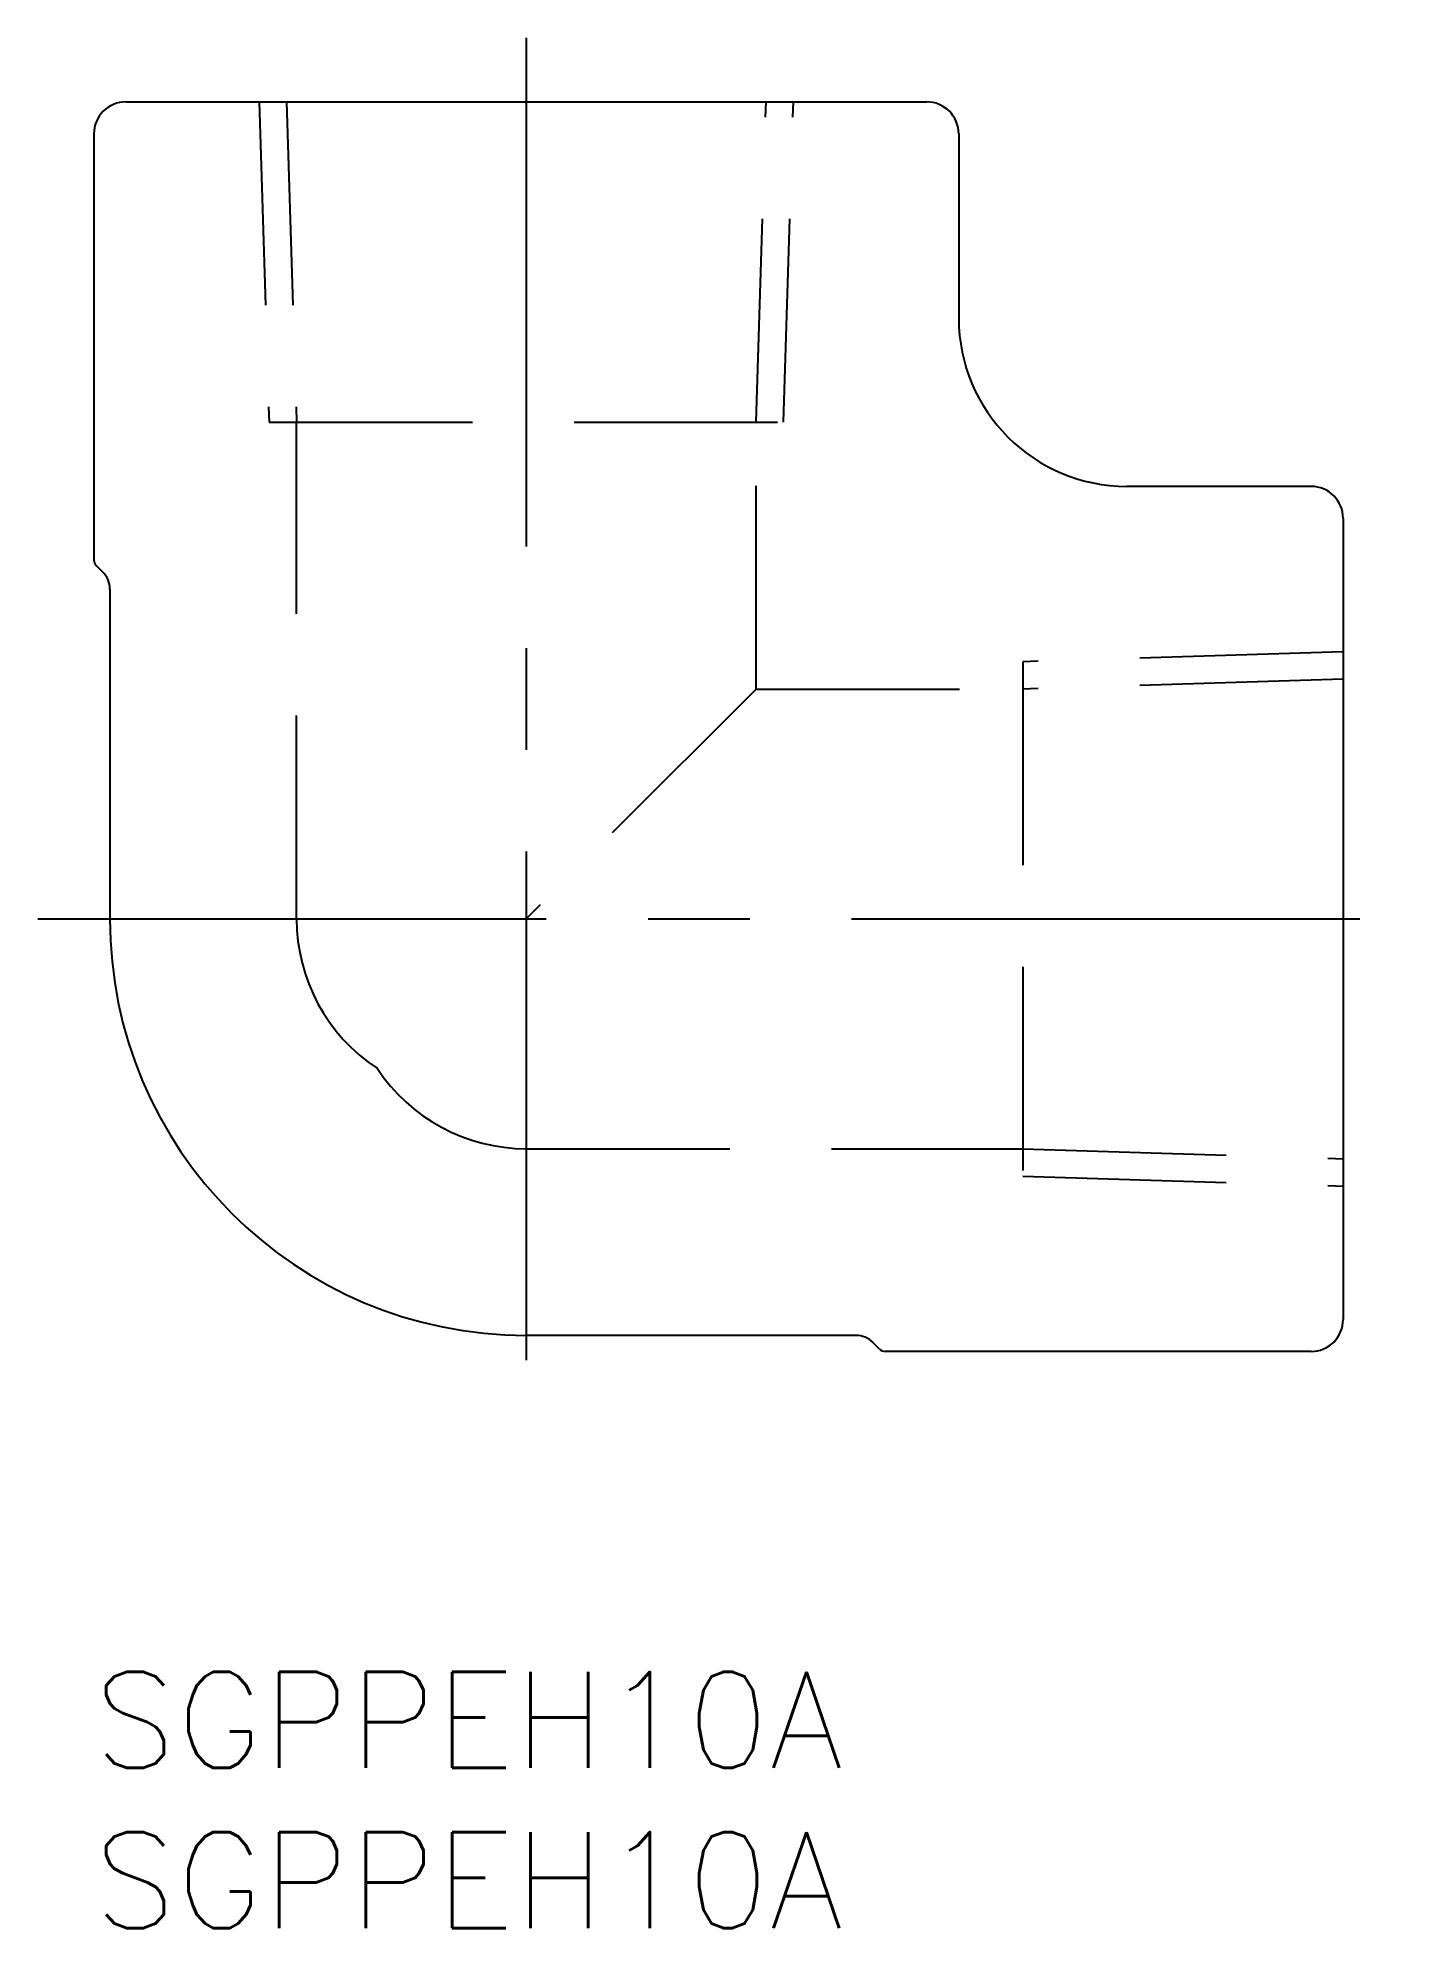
# Model space of a CAD drawing. Extents: x -1.7 to 41, y -8 to 51.
import ezdxf

# ---------------------------------------------------------------- set-up
doc = ezdxf.new("R2010")
doc.units = 0
doc.header["$LTSCALE"] = 0.5
doc.linetypes.add('CENTER', pattern=[50.8, 31.75, -6.35, 6.35, -6.35])
doc.linetypes.add('DASHED', pattern=[19.05, 12.7, -6.35])
for name, color, linetype in [('MSM_CENTER', 1, 'CENTER'), ('MSM_CONTINUOUS', 7, 'CONTINUOUS'), ('MSM_DASHED', 4, 'DASHED'), ('MSM_PART_NUMBER', 7, 'CONTINUOUS')]:
    doc.layers.add(name, color=color, linetype=linetype)
doc.styles.get("Standard").update_dxf_attribs({"font": 'txt.shx', "height": 3, "bigfont": 'bigfont.shx'})

msp = doc.modelspace()

# ---------------------------------------------------------------- linework, layer by layer
at = {"layer": 'MSM_CENTER'}
for p, q in [((13.5, 51), (13.5, 8.25)), ((-1.75, 23.5), (41, 23.5))]:
    msp.add_line(p, q, dxfattribs=at)
at = {"layer": 'MSM_CONTINUOUS'}
for p, q in [((1, 49), (26, 49)), ((0, 48), (0, 34.707)), ((27, 48), (27, 42.25)), ((38, 37), (32.25, 37)), ((39, 36), (39, 11)), ((0.073, 34.53), (0.28, 34.323)), ((0.5, 33.793), (0.5, 23.5)), ((23.793, 10.5), (13.5, 10.5)), ((24.53, 10.073), (24.323, 10.28)), ((38, 10), (24.707, 10))]:
    msp.add_line(p, q, dxfattribs=at)
for centre, radius, start, end in [((1, 48), 1, 90, 180), ((26, 48), 1, 0, 90), ((32.25, 42.25), 5.25, 180, 270), ((38, 36), 1, 0, 90), ((0.25, 34.707), 0.25, 180, 225), ((-0.25, 33.793), 0.75, 0, 45), ((13.5, 23.5), 13, 180, 270), ((38, 11), 1, 270, 0), ((23.793, 9.75), 0.75, 45, 90), ((24.707, 10.25), 0.25, 225, 270)]:
    msp.add_arc(centre, radius, start, end, dxfattribs=at)
at = {"layer": 'MSM_DASHED'}
for p, q in [((5.16, 49), (5.472, 39)), ((6.016, 49), (6.328, 39)), ((20.672, 39), (20.984, 49)), ((21.528, 39), (21.84, 49)), ((5.472, 39), (21.528, 39)), ((6.328, 23.5), (6.328, 39)), ((20.672, 30.672), (20.672, 39)), ((39, 31.84), (29, 31.528)), ((29, 31.528), (29, 15.472)), ((39, 30.984), (29, 30.672)), ((20.672, 30.672), (13.5, 23.5)), ((20.672, 30.672), (29, 30.672)), ((13.5, 16.328), (29, 16.328)), ((29, 16.328), (39, 16.016)), ((29, 15.472), (39, 15.16))]:
    msp.add_line(p, q, dxfattribs=at)
for centre, start, end in [((11.9, 23.5), 180, 236.71539), ((13.5, 21.9), 213.28461, 270)]:
    msp.add_arc(centre, 5.572, start, end, dxfattribs=at)

# ---------------------------------------------------------------- texts
at = {"layer": 'MSM_PART_NUMBER'}
for p in [(0, -3), (0, -8)]:
    msp.add_text('SGPPEH10A', height=3, dxfattribs=at).set_placement(p)

doc.saveas('drawing.dxf')
